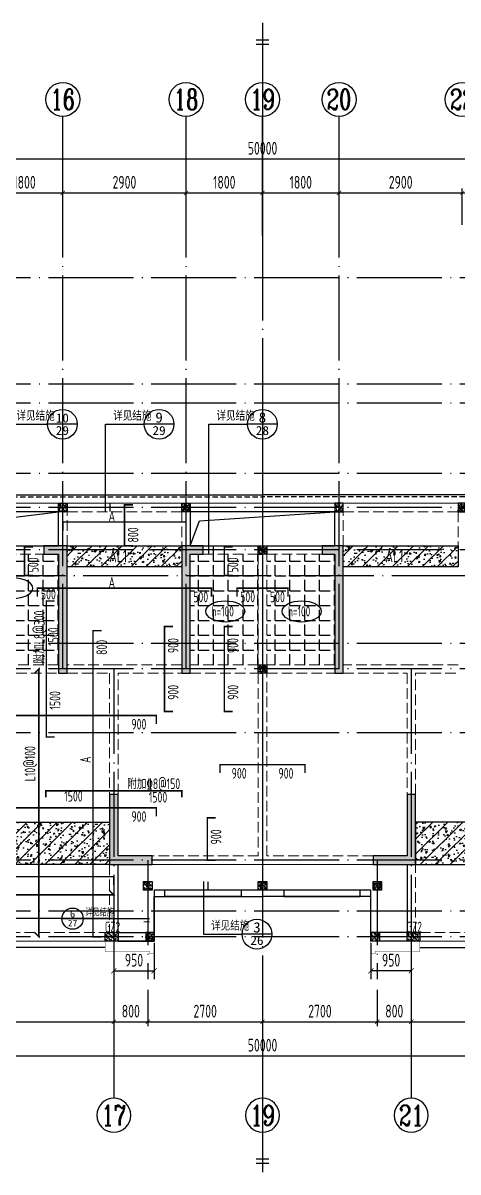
# Model space of a CAD drawing. Extents: x -461650 to 361314, y 245336 to 769729.
# Drawn here: x 6839 to 17077, y 633161 to 660192 of the extents above; entities that cross this region are included whole.
import ezdxf
from ezdxf.enums import TextEntityAlignment as Align

# ---------------------------------------------------------------- set-up
doc = ezdxf.new("R2010")
doc.units = 0
doc.header["$LTSCALE"] = 1000
for name, pattern in [('CENTER', [8, 5, -1, 1, -1]), ('DASH', [0.35, 0.25, -0.1]), ('DOTE', [2.42, 2, -0.2, 0.02, -0.2]), ('HIDDEN', [0.375, 0.25, -0.125])]:
    doc.linetypes.add(name, pattern=pattern)
doc.layers.get('0').update_dxf_attribs({"linetype": 'CONTINUOUS'})
doc.layers.get('DEFPOINTS').update_dxf_attribs({"linetype": 'CONTINUOUS'})
for name, color, linetype in [('A-AXIS', 1, 'CONTINUOUS'), ('A-DOTE', 10, 'DOTE'), ('AXIS_NUM', 7, 'CONTINUOUS'), ('BEAM', 4, 'DASH'), ('BEAM_CON', 4, 'CONTINUOUS'), ('DIM_IDEN', 67, 'CONTINUOUS'), ('PUB_TEXT', 2, 'CONTINUOUS'), ('ROOF', 183, 'CONTINUOUS'), ('S-B板填充', 251, 'CONTINUOUS'), ('S-B板标注', 3, 'CONTINUOUS'), ('S-B板边线', 2, 'CONTINUOUS'), ('S-B板配筋', 6, 'CONTINUOUS'), ('S-B板配筋号', 7, 'CONTINUOUS'), ('S-D洞口', 4, 'CONTINUOUS'), ('S-L主梁线', 4, 'DASH'), ('S-Q墙填充', 252, 'CONTINUOUS'), ('S-Q墙实线', 6, 'CONTINUOUS'), ('S-Q墙标注', 3, 'CONTINUOUS'), ('S-Y一般标注', 3, 'CONTINUOUS'), ('S-构造柱', 212, 'CONTINUOUS'), ('S-构造柱编号', 130, 'CONTINUOUS'), ('TEXT', 2, 'CONTINUOUS'), ('THIN', 7, 'CONTINUOUS'), ('水平筋标注', 7, 'CONTINUOUS'), ('看线', 251, 'CONTINUOUS')]:
    doc.layers.add(name, color=color, linetype=linetype)
doc.layers.add('配箍校核', color=34, linetype='CONTINUOUS', plot=False)
doc.styles.add('_TCH_AXIS', font='COMPLEX', dxfattribs={"bigfont": 'GBCBIG'})
doc.styles.add('_TCH_LABEL', font='simhei.ttf')
doc.styles.add('TSSD_Axis', font='complex.shx', dxfattribs={"width": 0.7, "bigfont": 'hztxt.shx'})
doc.styles.add('TSSD_DIMENSION', font='Tssdeng.shx', dxfattribs={"width": 0.7, "bigfont": 'tssdchn.shx'})
doc.styles.add('TSSD_REIN', font='tssdeng.shx', dxfattribs={"width": 0.7, "height": 300, "bigfont": 'tssdchn.shx'})
doc.styles.add('结构文字', font='zstxt.shx', dxfattribs={"width": 0.7, "bigfont": 'zshz.shx'})
doc.dimstyles.new('STRUCK', dxfattribs={"dimtxt": 400, "dimasz": 121, "dimexe": 200, "dimexo": 150, "dimgap": 115, "dimtad": 1, "dimdec": 0, "dimdsep": 46, "dimtxsty": '结构文字', "dimblk": 'ARCHTICK', "dimcen": 400, "dimclrd": 3, "dimclre": 3, "dimclrt": 7, "dimadec": 0, "dimazin": 0, "dimtfac": 1, "dimtdec": 0, "dimtix": 1, "dimtmove": 2, "dimatfit": 3, "dimldrblk": '_DIMX', "dimfxl": 0, "dimtolj": 1, "dimtzin": 0, "dimarcsym": 0})
doc.dimstyles.new('TSSD_100_100', dxfattribs={"dimtxt": 300, "dimasz": 100, "dimexe": 100, "dimexo": 250, "dimgap": 100, "dimtad": 1, "dimdec": 0, "dimzin": 0, "dimdsep": 46, "dimtxsty": 'TSSD_DIMENSION', "dimblk": 'ARCHTICK', "dimcen": 0, "dimdle": 100, "dimclrt": 7, "dimadec": 0, "dimazin": 0, "dimtfac": 1, "dimtdec": 0, "dimtix": 1, "dimtmove": 2, "dimatfit": 3, "dimldrblk": 'ARCHTICK', "dimfxl": 0, "dimtolj": 1, "dimtzin": 0, "dimarcsym": 0})

# ---------------------------------------------------------------- blocks, each defined once
blk = doc.blocks.new('ts_axno')
at = {"color": 0, "linetype": 'ByBlock', "lineweight": -2}
blk.add_circle((0, 0), 0.5, dxfattribs=at)
at = {"color": 0, "linetype": 'ByBlock', "lineweight": -2, "style": 'TSSD_Axis', "width": 0.7}
blk.add_attdef('A', text='', height=0.6, dxfattribs=at).set_placement((0, 0), align=Align.MIDDLE_CENTER)
blk = doc.blocks.new('_ArchTick')
at = {"color": 0, "linetype": 'ByBlock', "const_width": 0.15}
blk.add_lwpolyline([(-0.5, -0.5), (0.5, 0.5)], dxfattribs=at)
blk = doc.blocks.new('*D1629')
at = {"layer": 'DEFPOINTS', "color": 0}
for p in [(24900, 22100), (23100, 21100), (24900, 21100)]:
    blk.add_point(p, dxfattribs=at)
at = {"layer": 'S-Y一般标注', "color": 0, "lineweight": -2}
for p, q in [((23100, 21350), (23100, 22200)), ((24900, 21350), (24900, 22200)), ((23000, 22100), (25000, 22100))]:
    blk.add_line(p, q, dxfattribs=at)
at = {"layer": 'S-Y一般标注', "color": 0, "lineweight": -2, "xscale": 100, "yscale": 100, "zscale": 100, "rotation": 180}
blk.add_blockref('_ArchTick', (23100, 22100), dxfattribs=at)
at = {"layer": 'S-Y一般标注', "color": 0, "lineweight": -2, "xscale": 100, "yscale": 100, "zscale": 100}
blk.add_blockref('_ArchTick', (24900, 22100), dxfattribs=at)
at = {"layer": 'S-Y一般标注', "color": 7, "insert": (24000, 22350), "char_height": 300, "attachment_point": 5, "style": 'TSSD_DIMENSION'}
blk.add_mtext('\\A1;1800', dxfattribs=at)
blk = doc.blocks.new('*D1630')
at = {"layer": 'DEFPOINTS', "color": 0}
for p in [(27800, 22100), (24900, 21100), (27800, 21100)]:
    blk.add_point(p, dxfattribs=at)
at = {"layer": 'S-Y一般标注', "color": 0, "lineweight": -2}
for p, q in [((24900, 21350), (24900, 22200)), ((27800, 21350), (27800, 22200)), ((24800, 22100), (27900, 22100))]:
    blk.add_line(p, q, dxfattribs=at)
at = {"layer": 'S-Y一般标注', "color": 0, "lineweight": -2, "xscale": 100, "yscale": 100, "zscale": 100, "rotation": 180}
blk.add_blockref('_ArchTick', (24900, 22100), dxfattribs=at)
at = {"layer": 'S-Y一般标注', "color": 0, "lineweight": -2, "xscale": 100, "yscale": 100, "zscale": 100}
blk.add_blockref('_ArchTick', (27800, 22100), dxfattribs=at)
at = {"layer": 'S-Y一般标注', "color": 7, "insert": (26350, 22350), "char_height": 300, "attachment_point": 5, "style": 'TSSD_DIMENSION'}
blk.add_mtext('\\A1;2900', dxfattribs=at)
blk = doc.blocks.new('*D1631')
at = {"layer": 'DEFPOINTS', "color": 0}
for p in [(29600, 22100), (27800, 21100), (29600, 21100)]:
    blk.add_point(p, dxfattribs=at)
at = {"layer": 'S-Y一般标注', "color": 0, "lineweight": -2}
for p, q in [((27800, 21350), (27800, 22200)), ((29600, 21350), (29600, 22200)), ((27700, 22100), (29700, 22100))]:
    blk.add_line(p, q, dxfattribs=at)
at = {"layer": 'S-Y一般标注', "color": 0, "lineweight": -2, "xscale": 100, "yscale": 100, "zscale": 100, "rotation": 180}
blk.add_blockref('_ArchTick', (27800, 22100), dxfattribs=at)
at = {"layer": 'S-Y一般标注', "color": 0, "lineweight": -2, "xscale": 100, "yscale": 100, "zscale": 100}
blk.add_blockref('_ArchTick', (29600, 22100), dxfattribs=at)
at = {"layer": 'S-Y一般标注', "color": 7, "insert": (28700, 22350), "char_height": 300, "attachment_point": 5, "style": 'TSSD_DIMENSION'}
blk.add_mtext('\\A1;1800', dxfattribs=at)
blk = doc.blocks.new('*D1632')
at = {"layer": 'DEFPOINTS', "color": 0}
for p in [(31400, 22100), (29600, 21100), (31400, 21100)]:
    blk.add_point(p, dxfattribs=at)
at = {"layer": 'S-Y一般标注', "color": 0, "lineweight": -2}
for p, q in [((29600, 21350), (29600, 22200)), ((31400, 21350), (31400, 22200)), ((29500, 22100), (31500, 22100))]:
    blk.add_line(p, q, dxfattribs=at)
at = {"layer": 'S-Y一般标注', "color": 0, "lineweight": -2, "xscale": 100, "yscale": 100, "zscale": 100, "rotation": 180}
blk.add_blockref('_ArchTick', (29600, 22100), dxfattribs=at)
at = {"layer": 'S-Y一般标注', "color": 0, "lineweight": -2, "xscale": 100, "yscale": 100, "zscale": 100}
blk.add_blockref('_ArchTick', (31400, 22100), dxfattribs=at)
at = {"layer": 'S-Y一般标注', "color": 7, "insert": (30500, 22350), "char_height": 300, "attachment_point": 5, "style": 'TSSD_DIMENSION'}
blk.add_mtext('\\A1;1800', dxfattribs=at)
blk = doc.blocks.new('*D1633')
at = {"layer": 'DEFPOINTS', "color": 0}
for p in [(34300, 22100), (31400, 21100), (34300, 21100)]:
    blk.add_point(p, dxfattribs=at)
at = {"layer": 'S-Y一般标注', "color": 0, "lineweight": -2}
for p, q in [((31400, 21350), (31400, 22200)), ((34300, 21350), (34300, 22200)), ((31300, 22100), (34400, 22100))]:
    blk.add_line(p, q, dxfattribs=at)
at = {"layer": 'S-Y一般标注', "color": 0, "lineweight": -2, "xscale": 100, "yscale": 100, "zscale": 100, "rotation": 180}
blk.add_blockref('_ArchTick', (31400, 22100), dxfattribs=at)
at = {"layer": 'S-Y一般标注', "color": 0, "lineweight": -2, "xscale": 100, "yscale": 100, "zscale": 100}
blk.add_blockref('_ArchTick', (34300, 22100), dxfattribs=at)
at = {"layer": 'S-Y一般标注', "color": 7, "insert": (32850, 22350), "char_height": 300, "attachment_point": 5, "style": 'TSSD_DIMENSION'}
blk.add_mtext('\\A1;2900', dxfattribs=at)
blk = doc.blocks.new('*D1643')
at = {"layer": 'DEFPOINTS', "color": 0}
for p in [(54600, 22900), (4600, 21100), (54600, 21100)]:
    blk.add_point(p, dxfattribs=at)
at = {"layer": 'S-Y一般标注', "color": 0, "lineweight": -2}
for p, q in [((4600, 21350), (4600, 23000)), ((54600, 21350), (54600, 23000)), ((4500, 22900), (54700, 22900))]:
    blk.add_line(p, q, dxfattribs=at)
at = {"layer": 'S-Y一般标注', "color": 0, "lineweight": -2, "xscale": 100, "yscale": 100, "zscale": 100, "rotation": 180}
blk.add_blockref('_ArchTick', (4600, 22900), dxfattribs=at)
at = {"layer": 'S-Y一般标注', "color": 0, "lineweight": -2, "xscale": 100, "yscale": 100, "zscale": 100}
blk.add_blockref('_ArchTick', (54600, 22900), dxfattribs=at)
at = {"layer": 'S-Y一般标注', "color": 7, "insert": (29600, 23150), "char_height": 300, "attachment_point": 5, "style": 'TSSD_DIMENSION'}
blk.add_mtext('\\A1;50000', dxfattribs=at)
blk = doc.blocks.new('*D1663')
at = {"layer": 'DEFPOINTS', "color": 0}
for p in [(20300, 3600), (26100, 3600), (26100, 2600)]:
    blk.add_point(p, dxfattribs=at)
at = {"layer": 'S-Y一般标注', "color": 0, "lineweight": -2}
for p, q in [((20300, 3350), (20300, 2500)), ((26100, 3350), (26100, 2500)), ((20200, 2600), (26200, 2600))]:
    blk.add_line(p, q, dxfattribs=at)
at = {"layer": 'S-Y一般标注', "color": 0, "lineweight": -2, "xscale": 100, "yscale": 100, "zscale": 100, "rotation": 180}
blk.add_blockref('_ArchTick', (20300, 2600), dxfattribs=at)
at = {"layer": 'S-Y一般标注', "color": 0, "lineweight": -2, "xscale": 100, "yscale": 100, "zscale": 100}
blk.add_blockref('_ArchTick', (26100, 2600), dxfattribs=at)
at = {"layer": 'S-Y一般标注', "color": 7, "insert": (23200, 2850), "char_height": 300, "attachment_point": 5, "style": 'TSSD_DIMENSION'}
blk.add_mtext('\\A1;5800', dxfattribs=at)
blk = doc.blocks.new('*D1664')
at = {"layer": 'DEFPOINTS', "color": 0}
for p in [(26100, 3600), (26900, 3600), (26900, 2600)]:
    blk.add_point(p, dxfattribs=at)
at = {"layer": 'S-Y一般标注', "color": 0, "lineweight": -2}
for p, q in [((26100, 3350), (26100, 2500)), ((26900, 3350), (26900, 2500)), ((26000, 2600), (27000, 2600))]:
    blk.add_line(p, q, dxfattribs=at)
at = {"layer": 'S-Y一般标注', "color": 0, "lineweight": -2, "xscale": 100, "yscale": 100, "zscale": 100, "rotation": 180}
blk.add_blockref('_ArchTick', (26100, 2600), dxfattribs=at)
at = {"layer": 'S-Y一般标注', "color": 0, "lineweight": -2, "xscale": 100, "yscale": 100, "zscale": 100}
blk.add_blockref('_ArchTick', (26900, 2600), dxfattribs=at)
at = {"layer": 'S-Y一般标注', "color": 7, "insert": (26500, 2850), "char_height": 300, "attachment_point": 5, "style": 'TSSD_DIMENSION'}
blk.add_mtext('\\A1;800', dxfattribs=at)
blk = doc.blocks.new('*D1665')
at = {"layer": 'DEFPOINTS', "color": 0}
for p in [(26900, 3600), (29600, 3600), (29600, 2600)]:
    blk.add_point(p, dxfattribs=at)
at = {"layer": 'S-Y一般标注', "color": 0, "lineweight": -2}
for p, q in [((26900, 3350), (26900, 2500)), ((29600, 3350), (29600, 2500)), ((26800, 2600), (29700, 2600))]:
    blk.add_line(p, q, dxfattribs=at)
at = {"layer": 'S-Y一般标注', "color": 0, "lineweight": -2, "xscale": 100, "yscale": 100, "zscale": 100, "rotation": 180}
blk.add_blockref('_ArchTick', (26900, 2600), dxfattribs=at)
at = {"layer": 'S-Y一般标注', "color": 0, "lineweight": -2, "xscale": 100, "yscale": 100, "zscale": 100}
blk.add_blockref('_ArchTick', (29600, 2600), dxfattribs=at)
at = {"layer": 'S-Y一般标注', "color": 7, "insert": (28250, 2850), "char_height": 300, "attachment_point": 5, "style": 'TSSD_DIMENSION'}
blk.add_mtext('\\A1;2700', dxfattribs=at)
blk = doc.blocks.new('*D1666')
at = {"layer": 'DEFPOINTS', "color": 0}
for p in [(32300, 3600), (33100, 3600), (33100, 2600)]:
    blk.add_point(p, dxfattribs=at)
at = {"layer": 'S-Y一般标注', "color": 0, "lineweight": -2}
for p, q in [((32300, 3350), (32300, 2500)), ((33100, 3350), (33100, 2500)), ((32200, 2600), (33200, 2600))]:
    blk.add_line(p, q, dxfattribs=at)
at = {"layer": 'S-Y一般标注', "color": 0, "lineweight": -2, "xscale": 100, "yscale": 100, "zscale": 100, "rotation": 180}
blk.add_blockref('_ArchTick', (32300, 2600), dxfattribs=at)
at = {"layer": 'S-Y一般标注', "color": 0, "lineweight": -2, "xscale": 100, "yscale": 100, "zscale": 100}
blk.add_blockref('_ArchTick', (33100, 2600), dxfattribs=at)
at = {"layer": 'S-Y一般标注', "color": 7, "insert": (32700, 2850), "char_height": 300, "attachment_point": 5, "style": 'TSSD_DIMENSION'}
blk.add_mtext('\\A1;800', dxfattribs=at)
blk = doc.blocks.new('*D1667')
at = {"layer": 'DEFPOINTS', "color": 0}
for p in [(33100, 3600), (38900, 3600), (38900, 2600)]:
    blk.add_point(p, dxfattribs=at)
at = {"layer": 'S-Y一般标注', "color": 0, "lineweight": -2}
for p, q in [((33100, 3350), (33100, 2500)), ((38900, 3350), (38900, 2500)), ((33000, 2600), (39000, 2600))]:
    blk.add_line(p, q, dxfattribs=at)
at = {"layer": 'S-Y一般标注', "color": 0, "lineweight": -2, "xscale": 100, "yscale": 100, "zscale": 100, "rotation": 180}
blk.add_blockref('_ArchTick', (33100, 2600), dxfattribs=at)
at = {"layer": 'S-Y一般标注', "color": 0, "lineweight": -2, "xscale": 100, "yscale": 100, "zscale": 100}
blk.add_blockref('_ArchTick', (38900, 2600), dxfattribs=at)
at = {"layer": 'S-Y一般标注', "color": 7, "insert": (36000, 2850), "char_height": 300, "attachment_point": 5, "style": 'TSSD_DIMENSION'}
blk.add_mtext('\\A1;5800', dxfattribs=at)
blk = doc.blocks.new('*D1672')
at = {"layer": 'DEFPOINTS', "color": 0}
for p in [(4600, 3600), (54600, 3600), (54600, 1800)]:
    blk.add_point(p, dxfattribs=at)
at = {"layer": 'S-Y一般标注', "color": 0, "lineweight": -2}
for p, q in [((4600, 3350), (4600, 1700)), ((54600, 3350), (54600, 1700)), ((4500, 1800), (54700, 1800))]:
    blk.add_line(p, q, dxfattribs=at)
at = {"layer": 'S-Y一般标注', "color": 0, "lineweight": -2, "xscale": 100, "yscale": 100, "zscale": 100, "rotation": 180}
blk.add_blockref('_ArchTick', (4600, 1800), dxfattribs=at)
at = {"layer": 'S-Y一般标注', "color": 0, "lineweight": -2, "xscale": 100, "yscale": 100, "zscale": 100}
blk.add_blockref('_ArchTick', (54600, 1800), dxfattribs=at)
at = {"layer": 'S-Y一般标注', "color": 7, "insert": (29600, 2050), "char_height": 300, "attachment_point": 5, "style": 'TSSD_DIMENSION'}
blk.add_mtext('\\A1;50000', dxfattribs=at)
blk = doc.blocks.new('*D1675')
at = {"layer": 'DEFPOINTS', "color": 0}
for p in [(29600, 3600), (32300, 3600), (32300, 2600)]:
    blk.add_point(p, dxfattribs=at)
at = {"layer": 'S-Y一般标注', "color": 0, "lineweight": -2}
for p, q in [((29600, 3350), (29600, 2500)), ((32300, 3350), (32300, 2500)), ((29500, 2600), (32400, 2600))]:
    blk.add_line(p, q, dxfattribs=at)
at = {"layer": 'S-Y一般标注', "color": 0, "lineweight": -2, "xscale": 100, "yscale": 100, "zscale": 100, "rotation": 180}
blk.add_blockref('_ArchTick', (29600, 2600), dxfattribs=at)
at = {"layer": 'S-Y一般标注', "color": 0, "lineweight": -2, "xscale": 100, "yscale": 100, "zscale": 100}
blk.add_blockref('_ArchTick', (32300, 2600), dxfattribs=at)
at = {"layer": 'S-Y一般标注', "color": 7, "insert": (30950, 2850), "char_height": 300, "attachment_point": 5, "style": 'TSSD_DIMENSION'}
blk.add_mtext('\\A1;2700', dxfattribs=at)
blk = doc.blocks.new('20210729.03492876')
at = {"color": 30, "const_width": 8}
for points in [[(22750, 500), (22750, 200), (22650, 200), (22650, 250), (21600, 250), (21600, 500)], [(27850, 500), (27850, 200), (27950, 200), (27950, 250), (29000, 250), (29000, 500)]]:
    blk.add_lwpolyline(points, dxfattribs=at)
at = {"layer": '看线', "color": 201, "linetype": 'HIDDEN', "ltscale": 0.5}
for points in [[(15250, 12900), (15250, 11750), (17350, 11750), (17350, 10950), (23750, 10950), (23750, 10950), (25300, 10950)], [(35350, 12900), (35350, 11750), (33250, 11750), (33250, 10950), (26850, 10950), (26850, 10950), (25300, 10950)]]:
    blk.add_lwpolyline(points, dxfattribs=at)
at = {"layer": '看线', "color": 201}
for points in [[(15300, 12900), (15300, 11800), (17400, 11800), (17400, 11000), (23800, 11000), (23800, 11000), (25300, 11000)], [(35300, 12900), (35300, 11800), (33200, 11800), (33200, 11000), (26800, 11000), (26800, 11000), (25300, 11000)]]:
    blk.add_lwpolyline(points, dxfattribs=at)
at = {"layer": '看线', "color": 202, "ltscale": 0.5}
for points in [[(24800, 1700), (24800, 1550), (23000, 1550), (23000, 1700)], [(25800, 1700), (25800, 1550), (27600, 1550), (27600, 1700)], [(22750, 500), (22750, 1550), (25300, 1550)], [(27850, 500), (27850, 1550), (25300, 1550)], [(21600, 350), (16950, 350)], [(29000, 350), (33650, 350)]]:
    blk.add_lwpolyline(points, dxfattribs=at)
blk = doc.blocks.new('20210729.04150611')
at = {"layer": 'S-B板边线'}
blk.add_lwpolyline([(-3155, -31893), (-4005, -31893), (-4005, -30693), (-9105, -30693), (-9105, -31893), (-9955, -31893), (-9955, -31892)], dxfattribs=at)
blk = doc.blocks.new('20210807.15313138')
at = {"layer": 'S-Q墙填充'}
h = blk.add_hatch(color=252, dxfattribs=at)
h.dxf.hatch_style = 1
h.paths.add_polyline_path([(81416, 66140), (80866, 66140), (80866, 65940), (81216, 65940), (81216, 63140), (81416, 63140)])
h = blk.add_hatch(color=252, dxfattribs=at)
h.dxf.hatch_style = 1
h.paths.add_polyline_path([(84116, 66140), (84116, 63140), (84316, 63140), (84316, 65940), (84616, 65940), (84616, 66140)])
h = blk.add_hatch(color=252, dxfattribs=at)
h.dxf.hatch_style = 1
h.paths.add_polyline_path([(87916, 66140), (87416, 66140), (87416, 65940), (87716, 65940), (87716, 63140), (87916, 63140)])
h = blk.add_hatch(color=252, dxfattribs=at)
h.dxf.hatch_style = 1
h.paths.add_polyline_path([(82416, 58640), (83316, 58640), (83416, 58640), (83416, 58840), (83316, 58840), (82616, 58840), (82616, 60290), (82416, 60290)])
h = blk.add_hatch(color=252, dxfattribs=at)
h.dxf.hatch_style = 1
h.paths.add_polyline_path([(88716, 58840), (88616, 58840), (88616, 58640), (88716, 58640), (89616, 58640), (89616, 60290), (89416, 60290), (89416, 58840)])
at = {"layer": 'BEAM_CON'}
for p, q in [((82616, 57040), (82616, 58640)), ((89416, 58640), (89416, 57040)), ((82616, 57040), (83466, 57040)), ((83466, 57040), (83466, 56840)), ((88566, 57040), (88566, 56840)), ((89416, 57040), (88566, 57040)), ((82616, 56840), (83466, 56840)), ((89416, 56840), (88566, 56840))]:
    blk.add_line(p, q, dxfattribs=at)
at = {"layer": 'S-D洞口', "color": 5}
for points in [[(79616, 66140), (81216, 66140), (81216, 66940), (79616, 66940), (79616, 66140), (79793, 66762), (81216, 66940)], [(84316, 66140), (87716, 66140), (87716, 66940), (84316, 66940), (84316, 66140), (84532, 66724), (87716, 66940)]]:
    blk.add_lwpolyline(points, dxfattribs=at)
at = {"layer": 'S-L主梁线', "linetype": 'ByBlock', "lineweight": 18}
for p, q in [((81316, 67140), (79516, 67140)), ((84216, 67140), (81316, 67140)), ((87816, 67140), (84216, 67140)), ((90716, 67140), (87816, 67140)), ((79616, 66940), (81216, 66940)), ((81216, 66940), (81216, 66140)), ((84316, 66940), (87716, 66940)), ((84316, 66140), (84316, 66940)), ((87716, 66940), (87716, 66140)), ((80866, 66140), (79966, 66140)), ((86016, 66140), (84616, 66140)), ((87416, 66140), (86016, 66140)), ((83416, 58640), (86016, 58640)), ((86016, 58640), (88616, 58640)), ((76616, 56840), (82616, 56840)), ((89416, 56840), (95416, 56840))]:
    blk.add_line(p, q, dxfattribs=at)
at = {"layer": 'S-L主梁线', "linetype": 'DASH', "lineweight": 18}
for p, q in [((81416, 66940), (84116, 66940)), ((81416, 66140), (81416, 66940)), ((84116, 66940), (84116, 66140)), ((87916, 66940), (90616, 66940)), ((87916, 66140), (87916, 66940)), ((90616, 66940), (90616, 66140)), ((79966, 65940), (80866, 65940)), ((84616, 65940), (85916, 65940)), ((85916, 65940), (85916, 63340)), ((86116, 65940), (87416, 65940)), ((86116, 63340), (86116, 65940)), ((81216, 63340), (79616, 63340)), ((82516, 63340), (81416, 63340)), ((84116, 63340), (82516, 63340)), ((85916, 63340), (84316, 63340)), ((87716, 63340), (86116, 63340)), ((89516, 63340), (87916, 63340)), ((90616, 63340), (89516, 63340)), ((79516, 63140), (81216, 63140)), ((81416, 63140), (82416, 63140)), ((82416, 63140), (82416, 60290)), ((82616, 63140), (84116, 63140)), ((82616, 60290), (82616, 63140)), ((84316, 63140), (85916, 63140)), ((85916, 63140), (85916, 58840)), ((86116, 58840), (86116, 63140)), ((86116, 63140), (87716, 63140)), ((87916, 63140), (89416, 63140)), ((89416, 63140), (89416, 60290)), ((89616, 63140), (90616, 63140)), ((89616, 60290), (89616, 63140)), ((85916, 58840), (83416, 58840)), ((88616, 58840), (86116, 58840)), ((82416, 58640), (82416, 57040)), ((89616, 57040), (89616, 58640)), ((82416, 57040), (76816, 57040)), ((95216, 57040), (89616, 57040))]:
    blk.add_line(p, q, dxfattribs=at)
at = {"layer": 'S-Q墙实线'}
for points in [[(81416, 66140), (80866, 66140), (80866, 65940), (81216, 65940), (81216, 63140), (81416, 63140)], [(84116, 66140), (84116, 63140), (84316, 63140), (84316, 65940), (84616, 65940), (84616, 66140)], [(87916, 66140), (87416, 66140), (87416, 65940), (87716, 65940), (87716, 63140), (87916, 63140)], [(82416, 58640), (83316, 58640), (83416, 58640), (83416, 58840), (83316, 58840), (82616, 58840), (82616, 60290), (82416, 60290)], [(88716, 58840), (88616, 58840), (88616, 58640), (88716, 58640), (89616, 58640), (89616, 60290), (89416, 60290), (89416, 58840)]]:
    blk.add_lwpolyline(points, close=True, dxfattribs=at)
blk = doc.blocks.new('20210730.02141516')
at = {"layer": 'S-构造柱'}
h = blk.add_hatch(dxfattribs=at)
h.set_pattern_fill('ARMORED', color=256, scale=15, angle=-90, style=0)
h.set_pattern_definition([(320, (-154189.41, 3278673.45), (-9.4128202, -107.5890274), [11.25, -123.75]), (265, (-154189.41, 3278673.45), (112.82882, 20.8127), [9, -99]), (10.4514, (-154190.19, 3278664.49), (103.4159313, -86.7764073), [9.5610285, -105.1713168]), (316.1842, (-154159.41, 3278673.45), (-24.827852, -160.0861573), [16.875, -185.625]), (6.6356, (-154161.48, 3278660.11), (146.117681, -140.199406), [14.341543, -157.75695]), (261.1842, (-154159.41, 3278673.45), (146.11779, -140.199292), [13.5, -148.5]), (291, (-154166.91, 3278658.45), (-60.3928336, -89.5360578), [11.25, -123.75]), (236, (-154166.91, 3278658.45), (108.7725068, -36.4972998), [9, -99]), (341.4514, (-154171.94, 3278650.99), (48.3795745, -126.0333943), [9.5610285, -105.1713168]), (307.5, (-154189.41, 3278673.454), (49.93407807, -1.8239783), [0, -97.8, 0, -100.5, 0, -99.375]), (277.5, (-154189.41, 3278673.454), (59.1617568, -39.4604306), [0, -57.3, 0, -95.55, 0, -37.875]), (237.5, (-154189.41, 3278706.904), (-3.38323076, -80.07336543), [0, -37.5, 0, -117, 0, -155.25]), (227.5, (-154189.41, 3278721.904), (15.0157473, -87.4779254), [0, -48.75, 0, -77.7, 0, -110.25]), (315, (-154189.41, 3278673.454), (53.0330086, 53.0330086), [])])
h.paths.add_polyline_path([(200, 200), (200, 0), (0, 0), (0, 200)])
blk.add_lwpolyline([(200, 200), (200, 0), (0, 0), (0, 200)], close=True, dxfattribs=at)
blk = doc.blocks.new('20210809.18224761')
at = {"layer": 'S-构造柱'}
h = blk.add_hatch(dxfattribs=at)
h.set_pattern_fill('ARMORED', color=256, scale=15, angle=-90, style=0)
h.set_pattern_definition([(320, (-154189.41, 3278673.45), (-9.4128202, -107.5890274), [11.25, -123.75]), (265, (-154189.41, 3278673.45), (112.82882, 20.8127), [9, -99]), (10.4514, (-154190.19, 3278664.49), (103.4159313, -86.7764073), [9.5610285, -105.1713168]), (316.1842, (-154159.41, 3278673.45), (-24.827852, -160.0861573), [16.875, -185.625]), (6.6356, (-154161.48, 3278660.11), (146.117681, -140.199406), [14.341543, -157.75695]), (261.1842, (-154159.41, 3278673.45), (146.11779, -140.199292), [13.5, -148.5]), (291, (-154166.91, 3278658.45), (-60.3928336, -89.5360578), [11.25, -123.75]), (236, (-154166.91, 3278658.45), (108.7725068, -36.4972998), [9, -99]), (341.4514, (-154171.94, 3278650.99), (48.3795745, -126.0333943), [9.5610285, -105.1713168]), (307.5, (-154189.41, 3278673.454), (49.93407807, -1.8239783), [0, -97.8, 0, -100.5, 0, -99.375]), (277.5, (-154189.41, 3278673.454), (59.1617568, -39.4604306), [0, -57.3, 0, -95.55, 0, -37.875]), (237.5, (-154189.41, 3278706.904), (-3.38323076, -80.07336543), [0, -37.5, 0, -117, 0, -155.25]), (227.5, (-154189.41, 3278721.904), (15.0157473, -87.4779254), [0, -48.75, 0, -77.7, 0, -110.25]), (315, (-154189.41, 3278673.454), (53.0330086, 53.0330086), [])])
h.paths.add_polyline_path([(300, 200), (300, 0), (0, 0), (0, 200)])
blk.add_lwpolyline([(300, 200), (300, 0), (0, 0), (0, 200)], close=True, dxfattribs=at)
blk = doc.blocks.new('20210809.18235135')
at = {"layer": '配箍校核'}
blk.add_blockref('20210809.18224761', (12, 0), dxfattribs=at)
at = {"layer": 'S-构造柱编号', "color": 2, "linetype": 'ByBlock', "style": 'TSSD_REIN', "width": 0.65}
blk.add_text('GZ2', height=250, dxfattribs=at).set_placement((0, 206, 0))
blk = doc.blocks.new('20210809.18285270')
at = {"layer": 'ROOF'}
for p in [(20300, 10100), (23200, 10100), (25000, 9100), (25000, 6300), (22299, 1200), (25000, 1200)]:
    blk.add_blockref('20210730.02141516', p, dxfattribs=at)
at = {"layer": 'ROOF', "xscale": -1, "rotation": 4.61764226855621e-08}
for p in [(27000, 10100), (29900, 10100), (22550, 0)]:
    blk.add_blockref('20210730.02141516', p, dxfattribs=at)
at = {"layer": 'ROOF', "rotation": 359.9999999538236}
for p in [(27700, 1200), (27650, 0)]:
    blk.add_blockref('20210730.02141516', p, dxfattribs=at)
at = {"layer": '配箍校核'}
for p in [(21388, 0), (28488, 0)]:
    blk.add_blockref('20210809.18235135', p, dxfattribs=at)
blk = doc.blocks.new('*D424')
at = {"layer": 'DEFPOINTS', "color": 0}
for p in [(-187209, -11759), (-186259, -11759), (-187209, -12559)]:
    blk.add_point(p, dxfattribs=at)
at = {"layer": 'S-Q墙标注', "color": 3, "lineweight": -2}
for p, q in [((-187209, -11909), (-187209, -12759)), ((-186259, -11909), (-186259, -12759)), ((-186259, -12559), (-187209, -12559))]:
    blk.add_line(p, q, dxfattribs=at)
at = {"layer": 'S-Q墙标注', "color": 3, "lineweight": -2, "xscale": 121, "yscale": 121, "zscale": 121, "rotation": 180}
blk.add_blockref('_ArchTick', (-187209, -12559), dxfattribs=at)
at = {"layer": 'S-Q墙标注', "color": 3, "lineweight": -2, "xscale": 121, "yscale": 121, "zscale": 121}
blk.add_blockref('_ArchTick', (-186259, -12559), dxfattribs=at)
at = {"layer": 'S-Q墙标注', "color": 7, "insert": (-186734, -12309), "char_height": 300, "attachment_point": 5, "style": 'TSSD_REIN'}
blk.add_mtext('\\A1;950', dxfattribs=at)
blk = doc.blocks.new('_DIMX')
blk.add_line((-150, 0), (150, 0))
at = {"const_width": 50}
blk.add_lwpolyline([(-70, -70), (70, 70)], dxfattribs=at)
blk = doc.blocks.new('*D427')
at = {"layer": 'DEFPOINTS', "color": 0}
for p in [(-193259, -11759), (-192309, -11759), (-192309, -12559)]:
    blk.add_point(p, dxfattribs=at)
at = {"layer": 'S-Q墙标注', "color": 3, "lineweight": -2}
for p, q in [((-193259, -11909), (-193259, -12759)), ((-192309, -11909), (-192309, -12759)), ((-193259, -12559), (-192309, -12559))]:
    blk.add_line(p, q, dxfattribs=at)
at = {"layer": 'S-Q墙标注', "color": 3, "lineweight": -2, "xscale": 121, "yscale": 121, "zscale": 121, "rotation": 180}
blk.add_blockref('_ArchTick', (-193259, -12559), dxfattribs=at)
at = {"layer": 'S-Q墙标注', "color": 3, "lineweight": -2, "xscale": 121, "yscale": 121, "zscale": 121}
blk.add_blockref('_ArchTick', (-192309, -12559), dxfattribs=at)
at = {"layer": 'S-Q墙标注', "color": 7, "insert": (-192784, -12309), "char_height": 300, "attachment_point": 5, "style": 'TSSD_REIN'}
blk.add_mtext('\\A1;950', dxfattribs=at)
blk = doc.blocks.new('20210810.07371259')
at = {"layer": 'DIM_IDEN'}
for p, q in [((21347, 14161), (22256, 14161)), ((22956, 14161), (22256, 14161)), ((23622, 14161), (24531, 14161)), ((23622, 12105), (23622, 14161)), ((25231, 14161), (24531, 14161)), ((26054, 14161), (26963, 14161)), ((26054, 11105), (26054, 14161)), ((27663, 14161), (26963, 14161)), ((25926, 3405), (25926, 2166)), ((23096, 2530), (22596, 2530)), ((24212, 2530), (23096, 2530)), ((24659, 2530), (24212, 2530)), ((25926, 2166), (26835, 2166)), ((27535, 2166), (26835, 2166))]:
    blk.add_line(p, q, dxfattribs=at)
for points, const_width in [([(23727, 12105), (23727, 12305)], 35), ([(26159, 11105), (26159, 11305)], 35), ([(26031, 3405), (26031, 3205)], 35), ([(24659, 2455), (24516, 2455)], 25)]:
    blk.add_lwpolyline(points, dxfattribs=dict(at, const_width=const_width))
for centre, radius in [((22606, 14161), 350), ((24881, 14161), 350), ((27313, 14161), 350), ((22846, 2530), 250), ((27185, 2166), 350)]:
    blk.add_circle(centre, radius, dxfattribs=at)
at = {"layer": 'PUB_TEXT', "style": '_TCH_AXIS'}
for height, p in [(236.3, (21526, 14245)), (236.3, (23802, 14245)), (236.3, (26233, 14245)), (168.8, (23146, 2589)), (236.3, (26105, 2249))]:
    blk.add_text('详见结施', height=height, dxfattribs=at).set_placement(p)
at = {"layer": 'PUB_TEXT', "style": '_TCH_LABEL'}
for s, height, width, p, p2 in [('10', 213.8, 0.988889, (22454, 14202), (22758, 14202)), ('9', 242, 1.011364, (24793, 14200), (24969, 14200)), ('8', 242, 1.017143, (27225, 14200), (27401, 14200)), ('29', 211.6, 1.022989, (22450, 13909), (22761, 13909)), ('29', 211.6, 1.022989, (24725, 13909), (25037, 13909)), ('28', 212.3, 1.011364, (27159, 13908), (27467, 13908)), ('6', 173, 1.011364, (22783, 2558), (22908, 2558)), ('27', 151.1, 1.022989, (22734, 2350), (22957, 2350)), ('3', 242, 1.00565, (27098, 2205), (27272, 2205)), ('26', 211.6, 1.022989, (27029, 1914), (27341, 1914))]:
    blk.add_text(s, height=height, dxfattribs=dict(at, width=width)).set_placement(p, p2, align=Align.FIT)
blk = doc.blocks.new('20210726.16350016')
at = {"layer": 'A-AXIS'}
for p, q in [((24900, 21100), (24900, 23900)), ((27800, 21100), (27800, 23900)), ((29600, 21100), (29600, 23900)), ((31400, 21100), (31400, 23900)), ((26100, 3600), (26100, 800)), ((29600, 3600), (29600, 800)), ((33100, 3600), (33100, 800))]:
    blk.add_line(p, q, dxfattribs=at)
at = {"layer": 'A-DOTE'}
for p, q in [((24900, 10900), (24900, 21100)), ((27800, 10900), (27800, 21100)), ((29600, 21100), (29600, 3600)), ((31400, 10900), (31400, 21100)), ((55600, 20100), (3600, 20100)), ((55600, 17600), (3600, 17600)), ((55600, 17150), (3600, 17150)), ((55600, 15500), (3600, 15500)), ((55600, 14700), (3600, 14700)), ((55600, 13700), (3600, 13700)), ((3600, 13100.3), (55600, 13100.3)), ((55600, 11500), (3600, 11500)), ((55600, 10900), (3600, 10900)), ((26100, 10900), (26100, 3600)), ((33100, 10900), (33100, 3600)), ((55600, 9400), (3600, 9400)), ((55600, 6400), (3600, 6400)), ((26900, 6400), (26900, 3600)), ((32300, 6400), (32300, 3600)), ((55600, 5200), (3600, 5200)), ((55600, 4600), (3600, 4600))]:
    blk.add_line(p, q, dxfattribs=at)
at = {"layer": 'A-AXIS'}
ref = blk.add_blockref('ts_axno', (24900, 24300), dxfattribs=dict(at, xscale=800, yscale=800, zscale=800))
ref.add_attrib('10', '16', dxfattribs={"layer": 'AXIS_NUM', "height": 480, "style": 'TSSD_Axis', "width": 0.7}).set_placement((24900, 24300), align=Align.MIDDLE_CENTER)
ref = blk.add_blockref('ts_axno', (27800, 24300), dxfattribs=dict(at, xscale=800, yscale=800, zscale=800))
ref.add_attrib('11', '18', dxfattribs={"layer": 'AXIS_NUM', "height": 480, "style": 'TSSD_Axis', "width": 0.7}).set_placement((27800, 24300), align=Align.MIDDLE_CENTER)
ref = blk.add_blockref('ts_axno', (29600, 24300), dxfattribs=dict(at, xscale=800, yscale=800, zscale=800))
ref.add_attrib('12', '19', dxfattribs={"layer": 'AXIS_NUM', "height": 480, "style": 'TSSD_Axis', "width": 0.7}).set_placement((29600, 24300), align=Align.MIDDLE_CENTER)
ref = blk.add_blockref('ts_axno', (31400, 24300), dxfattribs=dict(at, xscale=800, yscale=800, zscale=800))
ref.add_attrib('13', '20', dxfattribs={"layer": 'AXIS_NUM', "height": 480, "style": 'TSSD_Axis', "width": 0.7}).set_placement((31400, 24300), align=Align.MIDDLE_CENTER)
ref = blk.add_blockref('ts_axno', (34300, 24300), dxfattribs=dict(at, xscale=800, yscale=800, zscale=800))
ref.add_attrib('14', '22', dxfattribs={"layer": 'AXIS_NUM', "height": 480, "style": 'TSSD_Axis', "width": 0.7}).set_placement((34300, 24300), align=Align.MIDDLE_CENTER)
ref = blk.add_blockref('ts_axno', (26100, 400), dxfattribs=dict(at, xscale=-800, yscale=800, zscale=800, rotation=180))
ref.add_attrib('10', '17', dxfattribs={"layer": 'AXIS_NUM', "height": 480, "style": 'TSSD_Axis', "width": 0.7}).set_placement((26100, 400), align=Align.MIDDLE_CENTER)
ref = blk.add_blockref('ts_axno', (29600, 400), dxfattribs=dict(at, xscale=-800, yscale=800, zscale=800, rotation=180))
ref.add_attrib('13', '19', dxfattribs={"layer": 'AXIS_NUM', "height": 480, "style": 'TSSD_Axis', "width": 0.7}).set_placement((29600, 400), align=Align.MIDDLE_CENTER)
ref = blk.add_blockref('ts_axno', (33100, 400), dxfattribs=dict(at, xscale=-800, yscale=800, zscale=800, rotation=180))
ref.add_attrib('13', '21', dxfattribs={"layer": 'AXIS_NUM', "height": 480, "style": 'TSSD_Axis', "width": 0.7}).set_placement((33100, 400), align=Align.MIDDLE_CENTER)
at = {"layer": 'S-Y一般标注'}
for base, p1, p2, picture, middle in [((54600, 22900), (4600, 21100), (54600, 21100), '*D1643', (29600, 23150)), ((24900, 22100), (23100, 21100), (24900, 21100), '*D1629', (24000, 22350)), ((27800, 22100), (24900, 21100), (27800, 21100), '*D1630', (26350, 22350)), ((29600, 22100), (27800, 21100), (29600, 21100), '*D1631', (28700, 22350)), ((31400, 22100), (29600, 21100), (31400, 21100), '*D1632', (30500, 22350)), ((34300, 22100), (31400, 21100), (34300, 21100), '*D1633', (32850, 22350)), ((54600, 1800), (4600, 3600), (54600, 3600), '*D1672', (29600, 2050)), ((26100, 2600), (20300, 3600), (26100, 3600), '*D1663', (23200, 2850)), ((26900, 2600), (26100, 3600), (26900, 3600), '*D1664', (26500, 2850)), ((29600, 2600), (26900, 3600), (29600, 3600), '*D1665', (28250, 2850)), ((32300, 2600), (29600, 3600), (32300, 3600), '*D1675', (30950, 2850)), ((33100, 2600), (32300, 3600), (33100, 3600), '*D1666', (32700, 2850)), ((38900, 2600.1), (33100, 3600), (38900, 3600.1), '*D1667', (36000, 2850.1))]:
    dim = blk.add_linear_dim(base=base, p1=p1, p2=p2, dimstyle='TSSD_100_100', dxfattribs=at)
    dim.commit()
    dim.dimension.update_dxf_attribs({"geometry": picture, "text_midpoint": middle})
blk = doc.blocks.new('20210810.19092027')
at = {"layer": 'S-Q墙标注'}
dim = blk.add_linear_dim(base=(107667.8, 54374), p1=(106717.8, 55174), p2=(107667.8, 55174), dimstyle='STRUCK', override={"dimtxt": 300, "dimgap": 100, "dimtxsty": 'TSSD_REIN'}, dxfattribs=at)
dim.commit()
dim.dimension.update_dxf_attribs({"geometry": '*D427', "text_midpoint": (107192.8, 54624), "insert": (299976.5, 66933)})
dim = blk.add_linear_dim(base=(112767.8, 54374), p1=(113717.8, 55174), p2=(112767.8, 55174), angle=180, dimstyle='STRUCK', override={"dimtxt": 300, "dimgap": 100, "dimtxsty": 'TSSD_REIN'}, dxfattribs=at)
dim.commit()
dim.dimension.update_dxf_attribs({"geometry": '*D424', "text_midpoint": (113242.8, 54624), "insert": (299976.5, 66933)})

msp = doc.modelspace()

# ---------------------------------------------------------------- hatches: boundary and pattern name
at = {"layer": 'BEAM', "linetype": 'ByBlock'}
h = msp.add_hatch(dxfattribs=at)
h.set_pattern_fill('ARMORED', color=252, scale=50, angle=180, style=0)
h.set_pattern_definition([(230, (-209894.4, 2561816.34), (-358.63009, 31.376067), [37.5, -412.5]), (175, (-209894.4, 2561816.34), (69.37567, -376.09607), [30, -330]), (280.4514, (-209924.3, 2561818.95), (-289.25469, -344.71977), [31.870095, -350.571056]), (226.1842, (-209894.4, 2561716.34), (-533.62052, 82.75951), [56.25, -618.75]), (276.6356, (-209938.9, 2561723.24), (-467.33135, -487.05894), [47.80514, -525.8565]), (171.1842, (-209894.4, 2561716.34), (-467.33097, -487.0593), [45, -495]), (201, (-209944.4, 2561741.34), (-298.453526, 201.309445), [37.5, -412.5]), (146, (-209944.4, 2561741.34), (-121.657666, -362.57502), [30, -330]), (251.4514, (-209969.28, 2561758.1), (-420.111314, -161.26525), [31.870095, -350.571056]), (217.5, (-209894.41, 2561816.34), (-6.079928, -166.446927), [0, -326, 0, -335, 0, -331.25]), (187.5, (-209894.41, 2561816.34), (-131.534769, -197.205856), [0, -191, 0, -318.5, 0, -126.25]), (147.5, (-209782.91, 2561816.34), (-266.911218, 11.277436), [0, -125, 0, -390, 0, -517.5]), (137.5, (-209732.9, 2561816.34), (-291.593085, -50.05249), [0, -162.5, 0, -259, 0, -367.5]), (225, (-209894.4, 2561816.34), (176.776695, -176.776695), [])])
h.paths.add_polyline_path([(10576.72, 647395.04), (7876.72, 647395.04), (7876.72, 647895.04), (10576.72, 647895.04)])
h = msp.add_hatch(dxfattribs=at)
h.set_pattern_fill('ARMORED', color=252, scale=50, angle=180, style=0)
h.set_pattern_definition([(230, (-203394.4, 2561816.4), (-358.63009, 31.376067), [37.5, -412.5]), (175, (-203394.4, 2561816.4), (69.37567, -376.09607), [30, -330]), (280.4514, (-203424.3, 2561819.02), (-289.25469, -344.71977), [31.870095, -350.571056]), (226.1842, (-203394.4, 2561716.4), (-533.62052, 82.75951), [56.25, -618.75]), (276.6356, (-203438.87, 2561723.3), (-467.33135, -487.05894), [47.80514, -525.8565]), (171.1842, (-203394.4, 2561716.4), (-467.33097, -487.0593), [45, -495]), (201, (-203444.4, 2561741.4), (-298.453526, 201.309445), [37.5, -412.5]), (146, (-203444.4, 2561741.4), (-121.657666, -362.57502), [30, -330]), (251.4514, (-203469.27, 2561758.2), (-420.111314, -161.26525), [31.870095, -350.571056]), (217.5, (-203394.4, 2561816.41), (-6.079928, -166.446927), [0, -326, 0, -335, 0, -331.25]), (187.5, (-203394.4, 2561816.4), (-131.534769, -197.205856), [0, -191, 0, -318.5, 0, -126.25]), (147.5, (-203282.9, 2561816.41), (-266.911218, 11.277436), [0, -125, 0, -390, 0, -517.5]), (137.5, (-203232.9, 2561816.4), (-291.593085, -50.05249), [0, -162.5, 0, -259, 0, -367.5]), (225, (-203394.4, 2561816.4), (176.776695, -176.776695), [])])
h.paths.add_polyline_path([(17076.73, 647395.11), (14376.73, 647395.11), (14376.73, 647895.11), (17076.73, 647895.11)])
h = msp.add_hatch(dxfattribs=at)
h.set_pattern_fill('ARMORED', color=252, scale=50, angle=180, style=0)
h.set_pattern_definition([(230, (-214394.44, 2554816.35), (-358.63009, 31.376067), [37.5, -412.5]), (175, (-214394.44, 2554816.35), (69.37567, -376.09607), [30, -330]), (280.4514, (-214424.32, 2554818.96), (-289.25469, -344.71977), [31.870095, -350.571056]), (226.1842, (-214394.44, 2554716.35), (-533.62052, 82.75951), [56.25, -618.75]), (276.6356, (-214438.9, 2554723.25), (-467.33135, -487.05894), [47.80514, -525.8565]), (171.1842, (-214394.44, 2554716.35), (-467.33097, -487.0593), [45, -495]), (201, (-214444.44, 2554741.35), (-298.453526, 201.309445), [37.5, -412.5]), (146, (-214444.44, 2554741.35), (-121.657666, -362.57502), [30, -330]), (251.4514, (-214469.3, 2554758.13), (-420.111314, -161.26525), [31.870095, -350.571056]), (217.5, (-214394.44, 2554816.35), (-6.079928, -166.446927), [0, -326, 0, -335, 0, -331.25]), (187.5, (-214394.44, 2554816.35), (-131.534769, -197.205856), [0, -191, 0, -318.5, 0, -126.25]), (147.5, (-214282.94, 2554816.35), (-266.911218, 11.277436), [0, -125, 0, -390, 0, -517.5]), (137.5, (-214232.94, 2554816.35), (-291.593085, -50.05249), [0, -162.5, 0, -259, 0, -367.5]), (225, (-214394.44, 2554816.35), (176.776695, -176.776695), [])])
h.paths.add_polyline_path([(8876.7, 640395.05), (3276.7, 640395.05), (3276.7, 641395.05), (8876.7, 641395.05)])
h = msp.add_hatch(dxfattribs=at)
h.set_pattern_fill('ARMORED', color=252, scale=50, angle=180, style=0)
h.set_pattern_definition([(230, (-238794.34, 2554816.34), (-358.63009, 31.376067), [37.5, -412.5]), (175, (-238794.34, 2554816.34), (69.37567, -376.09607), [30, -330]), (280.4514, (-238824.23, 2554818.96), (-289.25469, -344.71977), [31.870095, -350.571056]), (226.1842, (-238794.34, 2554716.34), (-533.62052, 82.75951), [56.25, -618.75]), (276.6356, (-238838.8, 2554723.24), (-467.33135, -487.05894), [47.80514, -525.8565]), (171.1842, (-238794.34, 2554716.34), (-467.33097, -487.0593), [45, -495]), (201, (-238844.34, 2554741.34), (-298.453526, 201.309445), [37.5, -412.5]), (146, (-238844.34, 2554741.34), (-121.657666, -362.57502), [30, -330]), (251.4514, (-238869.2, 2554758.12), (-420.111314, -161.26525), [31.870095, -350.571056]), (217.5, (-238794.34, 2554816.34), (-6.079928, -166.446927), [0, -326, 0, -335, 0, -331.25]), (187.5, (-238794.34, 2554816.34), (-131.534769, -197.205856), [0, -191, 0, -318.5, 0, -126.25]), (147.5, (-238682.84, 2554816.34), (-266.911218, 11.277436), [0, -125, 0, -390, 0, -517.5]), (137.5, (-238632.84, 2554816.34), (-291.593085, -50.05249), [0, -162.5, 0, -259, 0, -367.5]), (225, (-238794.34, 2554816.34), (176.776695, -176.776695), [])])
h.paths.add_polyline_path([(16076.77, 640395.04), (21676.77, 640395.04), (21676.77, 641395.04), (16076.77, 641395.04)])
at = {"layer": 'S-B板填充'}
h = msp.add_hatch(dxfattribs=at)
h.set_pattern_fill('ANGLE', color=252, scale=50, style=0)
h.set_pattern_definition([(0, (103710.65, 499451.18), (0, 349.25), [254, -95.25]), (90, (103710.65, 499451.18), (-349.25, 2e-14), [254, -95.25])])
h.paths.add_polyline_path([(6076.71, 647695.05), (7676.72, 647695.05), (7676.72, 645095.05), (6076.71, 645095.05)])
h = msp.add_hatch(dxfattribs=at)
h.set_pattern_fill('ANGLE', color=252, scale=50, style=0)
h.set_pattern_definition([(0, (108410.65, 499451.18), (0, 349.25), [254, -95.25]), (90, (108410.65, 499451.18), (-349.25, 2e-14), [254, -95.25])])
h.paths.add_polyline_path([(10776.71, 647695.05), (12376.72, 647695.05), (12376.72, 645095.05), (10776.71, 645095.05)])
h = msp.add_hatch(dxfattribs=at)
h.set_pattern_fill('ANGLE', color=252, scale=50, style=0)
h.set_pattern_definition([(0, (110210.67, 499451.18), (0, 349.25), [254, -95.25]), (90, (110210.67, 499451.18), (-349.25, 2e-14), [254, -95.25])])
h.paths.add_polyline_path([(12576.73, 647695.05), (14176.74, 647695.05), (14176.74, 645095.05), (12576.73, 645095.05)])

# ---------------------------------------------------------------- linework, layer by layer
at = {"layer": 'BEAM', "linetype": 'ByBlock'}
for points in [[(10576.72, 647395.04), (7876.72, 647395.04), (7876.72, 647895.04), (10576.72, 647895.04)], [(17076.73, 647395.11), (14376.73, 647395.11), (14376.73, 647895.11), (17076.73, 647895.11)], [(8876.7, 640395.05), (3276.7, 640395.05), (3276.7, 641395.05), (8876.7, 641395.05)], [(16076.77, 640395.04), (21676.77, 640395.04), (21676.77, 641395.04), (16076.77, 641395.04)]]:
    msp.add_lwpolyline(points, close=True, dxfattribs=at)
at = {"layer": 'S-B板标注'}
for centre in [(6604.53, 646896.31), (11599.85, 646348.13), (13397.8, 646348.13)]:
    msp.add_ellipse(centre, major_axis=(-457.33, 0), ratio=0.54724159, dxfattribs=at)
at = {"layer": 'S-B板配筋', "lineweight": 35, "const_width": 35}
for points in [[(9426.73, 647895.05), (9226.73, 647895.05), (9226.73, 648855.05), (9426.73, 648855.05)], [(7776.73, 648251.87), (7776.73, 648451.87), (10676.73, 648451.87), (10676.73, 648251.87)], [(7076.73, 647195.05), (6876.73, 647195.05), (6876.73, 647865.05), (7076.73, 647865.05)], [(11776.72, 647195.05), (11576.72, 647195.05), (11576.72, 647865.05), (11776.72, 647865.05)], [(7176.72, 646695.05), (7176.72, 646895.05), (11276.72, 646895.05), (11276.72, 646695.05)], [(11876.72, 646695.05), (11876.72, 646895.05), (13076.72, 646895.05), (13076.72, 646695.05)], [(13076.74, 646695.05), (13076.74, 646895.05), (11876.74, 646895.05), (11876.74, 646695.05)], [(7587.65, 643395.05), (7387.65, 643395.05), (7387.65, 646595.05), (7587.65, 646595.05)], [(8687.89, 638695.21), (8487.89, 638695.21), (8487.89, 645895.05), (8687.89, 645895.05)], [(10369.85, 643995.05), (10169.85, 643995.05), (10169.85, 645995.05), (10369.85, 645995.05)], [(11776.72, 643995.05), (11576.72, 643995.05), (11576.72, 645995.05), (11776.72, 645995.05)], [(7106.72, 638801.28), (7212.79, 638695.21), (7212.79, 644995.05), (7106.72, 644888.98)], [(2576.72, 643700), (2576.72, 643900), (9976.72, 643900), (9976.72, 643700)], [(11476.72, 642545.05), (11476.72, 642745.05), (13476.72, 642745.05), (13476.72, 642545.05)], [(7376.81, 641979.07), (7376.81, 642129.07), (10576.81, 642129.07), (10576.81, 641979.07)], [(2276.72, 641530.27), (2276.72, 641730.27), (9976.72, 641730.27), (9976.72, 641530.27)], [(11376.72, 640495.05), (11176.72, 640495.05), (11176.72, 641495.05), (11376.72, 641495.05)], [(2276.72, 639909.52), (2276.72, 640109.52), (8976.73, 640109.52), (8976.73, 639909.52)], [(3282.79, 639787.18), (3176.72, 639681.11), (8976.72, 639681.11), (8870.65, 639787.18)], [(3176.76, 638927.46), (3176.76, 639127.46), (8976.78, 639127.37), (8976.78, 638927.37)]]:
    msp.add_lwpolyline(points, dxfattribs=at)
at = {"layer": 'S-D洞口', "color": 5}
for points in [[(6076.73, 647895.05), (7676.73, 647895.05), (7676.73, 648695.05), (6076.73, 648695.05), (6076.73, 647895.05), (6254.51, 648517.27), (7676.73, 648695.05)], [(10776.72, 647895.05), (14176.74, 647895.05), (14176.74, 648695.05), (10776.72, 648695.05), (10776.72, 647895.05), (10992.59, 648479.17), (14176.74, 648695.05)]]:
    msp.add_lwpolyline(points, dxfattribs=at)
at = {"layer": 'THIN', "linetype": 'CENTER'}
msp.add_line((12476.73, 660192.47), (12476.73, 633160.9), dxfattribs=at)
at = {"layer": 'THIN'}
for p, q in [((12626.73, 659789.23), (12326.73, 659789.23)), ((12626.73, 659689.23), (12326.73, 659689.23)), ((12626.73, 633460.9), (12326.73, 633460.9)), ((12626.73, 633360.9), (12326.73, 633360.9))]:
    msp.add_line(p, q, dxfattribs=at)

# ---------------------------------------------------------------- block references
msp.add_blockref('20210729.03492876', (-12823.27, 638095.05))
at = {"layer": 'A-DOTE'}
msp.add_blockref('20210726.16350016', (-17123.27, 634095), dxfattribs=at)
at = {"layer": 'PUB_TEXT'}
msp.add_blockref('20210810.07371259', (-14839.15, 636590.42), dxfattribs=at)
at = {"layer": 'S-B板边线'}
msp.add_blockref('20210729.04150611', (19032.09, 670487.58), dxfattribs=at)
at = {"layer": 'S-Q墙填充'}
msp.add_blockref('20210807.15313138', (-73538.91, 581755.5), dxfattribs=at)
at = {"layer": '水平筋标注'}
msp.add_blockref('20210810.19092027', (-97741.1, 583521.05), dxfattribs=at)
at = {"layer": '配箍校核'}
msp.add_blockref('20210809.18285270', (-12623.29, 638595.21), dxfattribs=at)

# ---------------------------------------------------------------- texts
at = {"layer": 'S-B板标注', "color": 7, "style": 'TSSD_REIN', "width": 0.7}
for p in [(11275.16, 646229.98), (13073.11, 646229.98)]:
    msp.add_text('h=100', height=240, dxfattribs=at).set_placement(p)
at = {"layer": 'S-B板配筋号', "color": 1, "style": 'TSSD_REIN', "width": 0.7}
for s, p in [('A', (8854.86, 648471.45)), ('A', (8854.86, 646908.73)), ('附加%%1328@150', (9289.85, 642169.63))]:
    msp.add_text(s, height=250, dxfattribs=at).set_placement(p)
at = {"layer": 'S-B板配筋号', "style": 'TSSD_REIN', "width": 0.7}
for s, p in [('800', (9306.73, 648149.24)), ('500', (6956.73, 647445.05)), ('500', (11656.72, 647445.05)), ('1500', (7427.56, 645757.09)), ('800', (8567.89, 645502.89)), ('900', (10249.85, 645545.05)), ('900', (11656.72, 645545.05)), ('1500', (7467.65, 644256.6)), ('900', (10249.85, 644445.05)), ('900', (11656.72, 644445.05)), ('900', (11256.72, 641045.05))]:
    msp.add_text(s, height=250, rotation=449.999992, dxfattribs=at).set_placement(p, align=Align.TOP_CENTER)
for s, p in [('500', (7438.05, 646882.15)), ('500', (11021.82, 646815.05)), ('500', (12126.72, 646815.05)), ('500', (12126.74, 646815.05)), ('500', (12826.72, 646815.05)), ('500', (12826.74, 646815.05)), ('900', (9566.86, 643820)), ('900', (11926.72, 642665.05)), ('900', (13026.72, 642665.05)), ('1500', (8027.14, 642126.05)), ('1500', (10017.12, 642103.75)), ('900', (9566.86, 641650.27))]:
    msp.add_text(s, height=250, dxfattribs=at).set_placement(p, align=Align.TOP_CENTER)
at = {"layer": 'S-B板配筋号', "color": 1, "style": 'TSSD_REIN', "width": 0.7}
for s, p in [('附加L8@300', (7349.03, 645124.18)), ('L10@100', (7130.2, 642352.41)), ('A', (8433.54, 642784.07))]:
    msp.add_text(s, height=250, rotation=449.999992, dxfattribs=at).set_placement(p)
at = {"layer": 'TEXT', "color": 1, "style": 'TSSD_REIN', "width": 0.7}
for p in [(9291.39, 647504.43, 0), (15791.4, 647504.5, 0)]:
    msp.add_text('AL1', height=300, dxfattribs=at).set_placement(p, align=Align.RIGHT)

doc.saveas('drawing.dxf')
